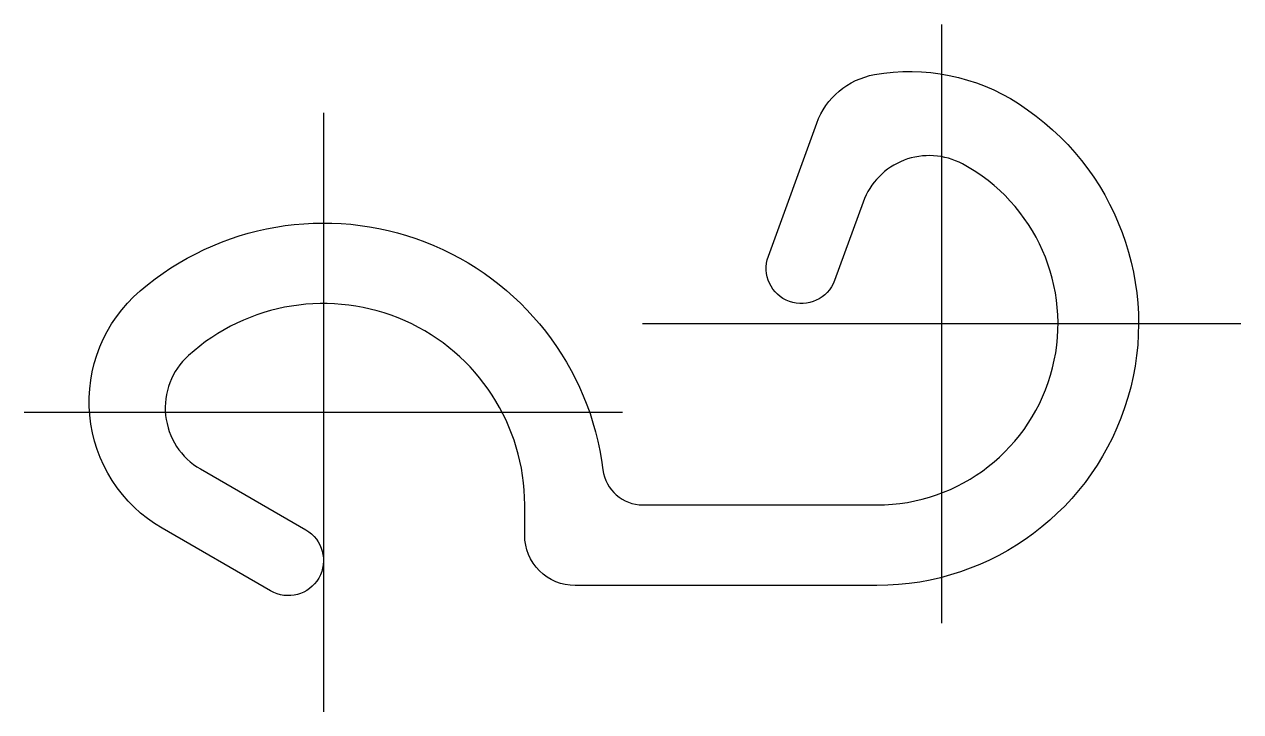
# Model space of a CAD drawing. Header units: millimetres. Extents: x -30 to 91, y -30 to 39.
import ezdxf

# ---------------------------------------------------------------- set-up
doc = ezdxf.new("R2010")
doc.units = ezdxf.units.MM
doc.header["$LTSCALE"] = 0.2

msp = doc.modelspace()

# ---------------------------------------------------------------- linework, layer by layer
at = {"flags": 128}
msp.add_lwpolyline([(31.75, -9.2), (55, -9.2, 0.779925), (63.5, 24.66, 0.456596), (53.62, 20.88), (50.79, 13.09, -0.998471), (44.21, 15.49), (49.02, 28.71, -0.267502), (54.76, 33.53, -0.189138), (69.08, 30.65, -0.748204), (55, -17.2), (25, -17.2, -0.414214), (20, -12.2), (20, -9.2, 0.650283), (-13.42, 5.63, 0.508751), (-12.22, -5.63), (-1.75, -11.67, -1), (-5.25, -17.74), (-16.03, -11.51, -0.517141), (-18.22, 12.05, -0.597438), (27.78, -5.7, 0.377963)], format="xyb", close=True, dxfattribs=at)
at = {"layer": 'DEFPOINTS'}
for p, q in [((61.42, 38.52), (61.42, -20.93)), ((0, 29.73), (0, -29.73)), ((31.7, 8.8), (91.15, 8.8)), ((-29.73, 0), (29.73, 0))]:
    msp.add_line(p, q, dxfattribs=at)

doc.saveas('drawing.dxf')
